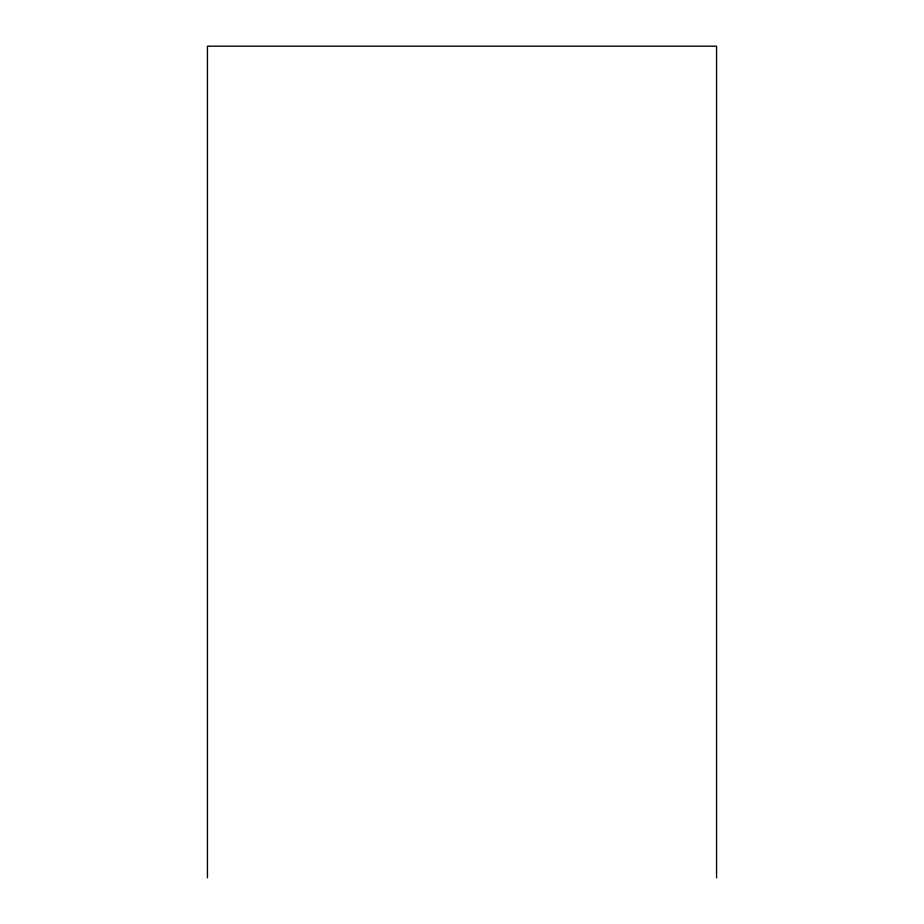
<?xml version="1.0" encoding="UTF-8"?>
<svg xmlns="http://www.w3.org/2000/svg" width="924" height="924" viewBox="0 0 924 924"><rect width="100%" height="100%" fill="white"/><g stroke="black" fill="none" stroke-linecap="round" stroke-linejoin="round"><path stroke-width="1.39" d="M716.562 877.8L716.562 46.2L207.438 46.2L207.438 877.8"/></g></svg>
